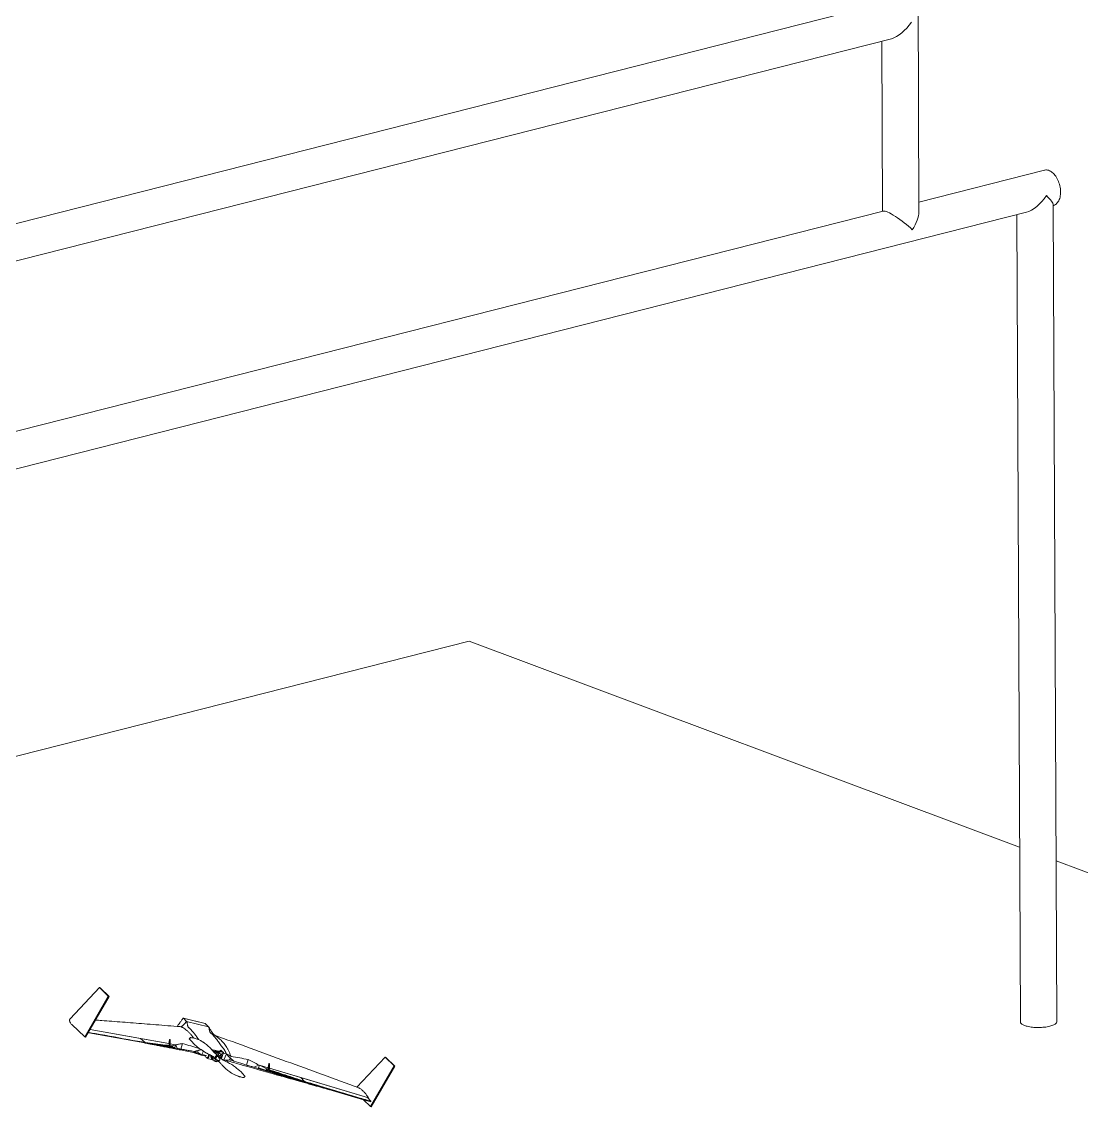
# Model space of a CAD drawing. Header units: inches. Extents: x 0 to 11.7, y 0 to 8.2.
# Drawn here: x 4.544 to 5.151, y 4.363 to 4.995 of the extents above; entities that cross this region are included whole.
import ezdxf

# ---------------------------------------------------------------- set-up
doc = ezdxf.new("R2010")
doc.units = ezdxf.units.IN
doc.header["$MEASUREMENT"] = 0

msp = doc.modelspace()

# ---------------------------------------------------------------- linework, layer by layer
at = {"color": 7, "linetype": 'Continuous', "lineweight": 15}
for p, q in [((5.0573, 4.88653), (5.05378, 5.69404)), ((5.03637, 5.00593), (4.04635, 4.75444)), ((4.04645, 4.73297), (5.0415, 4.98573)), ((5.03604, 4.98435), (5.03646, 4.88688)), ((5.12922, 4.91044), (5.05727, 4.89217)), ((5.1362, 4.4226), (5.13416, 4.89064)), ((5.13416, 4.8902), (5.13435, 4.89025)), ((3.97018, 4.59453), (5.11881, 4.8863)), ((5.03689, 4.88699), (4.04687, 4.6355)), ((5.11335, 4.88492), (5.11537, 4.42251)), ((4.79975, 4.6407), (3.97089, 4.43015)), ((5.11493, 4.52265), (4.79975, 4.6407)), ((5.75737, 4.28202), (5.1358, 4.51483)), ((4.58806, 4.44219), (4.57129, 4.42437)), ((4.59316, 4.43728), (4.58806, 4.44219)), ((4.58806, 4.44219), (4.58856, 4.44207)), ((4.59366, 4.43715), (4.58856, 4.44207)), ((4.57966, 4.41392), (4.59316, 4.43728)), ((4.58016, 4.4138), (4.59366, 4.43715)), ((4.59316, 4.43728), (4.59366, 4.43715)), ((4.57129, 4.42436), (4.57129, 4.42437)), ((4.57228, 4.42103), (4.57966, 4.41392)), ((4.64868, 4.42161), (4.63608, 4.42468)), ((4.63608, 4.42466), (4.63613, 4.42465)), ((4.63613, 4.42465), (4.63803, 4.42282)), ((4.64871, 4.42158), (4.63613, 4.42465)), ((4.65061, 4.41975), (4.63803, 4.42282)), ((4.64871, 4.42158), (4.65061, 4.41975)), ((4.57966, 4.41392), (4.58016, 4.4138)), ((4.58201, 4.41624), (4.58164, 4.41638)), ((4.58185, 4.41673), (4.58214, 4.41648)), ((4.58202, 4.41624), (4.6141, 4.41048)), ((4.58214, 4.41648), (4.58213, 4.41641)), ((4.61165, 4.41303), (4.58271, 4.41822)), ((4.62774, 4.41014), (4.58271, 4.41822)), ((4.61165, 4.41303), (4.61429, 4.41074)), ((4.61165, 4.41303), (4.62774, 4.41014)), ((4.6141, 4.41048), (4.6141, 4.41048)), ((4.61423, 4.41046), (4.61422, 4.41046)), ((4.61423, 4.41046), (4.63002, 4.40793)), ((4.61424, 4.41059), (4.61424, 4.41059)), ((4.61439, 4.41057), (4.61424, 4.41059)), ((4.61439, 4.41057), (4.61439, 4.41057)), ((4.62997, 4.40813), (4.61759, 4.41011)), ((4.63251, 4.40736), (4.62335, 4.409)), ((4.62796, 4.4116), (4.62773, 4.41005)), ((4.62773, 4.41005), (4.62781, 4.40996)), ((4.6278, 4.40995), (4.62781, 4.40995)), ((4.62781, 4.40996), (4.62781, 4.40995)), ((4.62819, 4.41229), (4.62796, 4.4116)), ((4.62826, 4.40946), (4.62833, 4.40938)), ((4.62826, 4.40946), (4.62826, 4.40946)), ((4.62827, 4.40946), (4.62827, 4.40946)), ((4.62833, 4.40938), (4.62842, 4.41234)), ((4.62833, 4.40938), (4.62852, 4.40934)), ((4.62856, 4.41247), (4.62837, 4.41252)), ((4.62842, 4.41234), (4.62861, 4.4123)), ((4.62852, 4.40934), (4.62861, 4.4123)), ((4.62854, 4.40999), (4.63165, 4.40944)), ((4.63007, 4.40858), (4.62997, 4.40813)), ((4.63003, 4.40793), (4.63132, 4.40793)), ((4.63165, 4.40944), (4.6302, 4.40879)), ((4.63132, 4.40793), (4.63165, 4.40944)), ((4.63187, 4.4094), (4.63168, 4.40943)), ((4.63187, 4.4094), (4.63251, 4.40736)), ((4.63472, 4.40693), (4.63573, 4.41014)), ((4.6451, 4.40727), (4.6449, 4.40768)), ((4.64545, 4.40727), (4.6451, 4.40727)), ((4.6421, 4.40564), (4.64479, 4.40629)), ((4.64421, 4.40526), (4.6421, 4.40564)), ((4.64479, 4.40629), (4.64421, 4.40526)), ((4.64658, 4.40363), (4.64421, 4.40526)), ((4.64637, 4.40362), (4.64643, 4.40359)), ((4.64644, 4.40359), (4.64904, 4.40295)), ((4.64758, 4.40577), (4.64678, 4.40394)), ((4.64877, 4.40302), (4.64918, 4.40225)), ((4.64929, 4.4021), (4.64969, 4.40172)), ((4.64987, 4.40228), (4.64968, 4.40171)), ((4.64984, 4.40153), (4.64968, 4.40171)), ((4.65003, 4.4021), (4.64984, 4.40153)), ((4.64984, 4.40153), (4.65299, 4.40076)), ((4.64987, 4.40228), (4.65003, 4.4021)), ((4.64987, 4.40228), (4.6499, 4.40227)), ((4.65003, 4.4021), (4.6506, 4.40196)), ((4.65004, 4.40211), (4.65006, 4.40209)), ((4.65006, 4.40209), (4.65069, 4.404)), ((4.65006, 4.40209), (4.6506, 4.40196)), ((4.65059, 4.40196), (4.6506, 4.40196)), ((4.6506, 4.40196), (4.65119, 4.40376)), ((4.6506, 4.40196), (4.65119, 4.40376)), ((4.6589, 4.40518), (4.65225, 4.40681)), ((4.65239, 4.40143), (4.65269, 4.4011)), ((4.65906, 4.40501), (4.65241, 4.40663)), ((4.65256, 4.40213), (4.65278, 4.40219)), ((4.65256, 4.40213), (4.65257, 4.40212)), ((4.65301, 4.40212), (4.65257, 4.40212)), ((4.65272, 4.40106), (4.65316, 4.40057)), ((4.65275, 4.40123), (4.65276, 4.40121)), ((4.6532, 4.40122), (4.65276, 4.40121)), ((4.65278, 4.40219), (4.65302, 4.4022)), ((4.65354, 4.40228), (4.65301, 4.40212)), ((4.65301, 4.40212), (4.6532, 4.40122)), ((4.65302, 4.4022), (4.65349, 4.40233)), ((4.65424, 4.40152), (4.6532, 4.40122)), ((4.65443, 4.4013), (4.65412, 4.40036)), ((4.65415, 4.40024), (4.65448, 4.40124)), ((4.65429, 4.40152), (4.65435, 4.40147)), ((4.65432, 4.40141), (4.65471, 4.40099)), ((4.65435, 4.4022), (4.65434, 4.40217)), ((4.65551, 4.40458), (4.65527, 4.40384)), ((4.65532, 4.4038), (4.65558, 4.40459)), ((4.65553, 4.40483), (4.65551, 4.40458)), ((4.65585, 4.40338), (4.65552, 4.40364)), ((4.6556, 4.40504), (4.65553, 4.40483)), ((4.65558, 4.40459), (4.65561, 4.40503)), ((4.65649, 4.40437), (4.65558, 4.40459)), ((4.6556, 4.40504), (4.65561, 4.40503)), ((4.65615, 4.40334), (4.65649, 4.40437)), ((4.65669, 4.40276), (4.65631, 4.40319)), ((4.65635, 4.40314), (4.65732, 4.40342)), ((4.65744, 4.40339), (4.6564, 4.40309)), ((4.65651, 4.40511), (4.65645, 4.40518)), ((4.65649, 4.40437), (4.65651, 4.40481)), ((4.6565, 4.40482), (4.65651, 4.40481)), ((4.65681, 4.40477), (4.65651, 4.40511)), ((4.65681, 4.40477), (4.65674, 4.40484)), ((4.65684, 4.40474), (4.65678, 4.40481)), ((4.65728, 4.40425), (4.65684, 4.40474)), ((4.65828, 4.40534), (4.65697, 4.40645)), ((4.65763, 4.40248), (4.65705, 4.40231)), ((4.65732, 4.40342), (4.65747, 4.40353)), ((4.6577, 4.40358), (4.65744, 4.40339)), ((4.65744, 4.40339), (4.65763, 4.40248)), ((4.65747, 4.40353), (4.65769, 4.4036)), ((4.65881, 4.40521), (4.65751, 4.40632)), ((4.65789, 4.40268), (4.65763, 4.40248)), ((4.6577, 4.40358), (4.65769, 4.4036)), ((4.65783, 4.40313), (4.65831, 4.40458)), ((4.65788, 4.40152), (4.65884, 4.40445)), ((4.65831, 4.40458), (4.65884, 4.40445)), ((4.65888, 4.40444), (4.65831, 4.40458)), ((4.65888, 4.40444), (4.65906, 4.40501)), ((4.65906, 4.40501), (4.6589, 4.40518)), ((4.66085, 4.40428), (4.65897, 4.40473)), ((4.66085, 4.40428), (4.65936, 4.40087)), ((4.6632, 4.40179), (4.66263, 4.40077)), ((4.6632, 4.40179), (4.66513, 4.40002)), ((4.67221, 4.39778), (4.67323, 4.40099)), ((4.75165, 4.40227), (4.73552, 4.38513)), ((4.75675, 4.39736), (4.75165, 4.40227)), ((4.75165, 4.40227), (4.75215, 4.40215)), ((4.75725, 4.39724), (4.75215, 4.40215)), ((4.65401, 4.40022), (4.65393, 4.4)), ((4.65394, 4.39999), (4.65393, 4.4)), ((4.65394, 4.39999), (4.65415, 4.40024)), ((4.65412, 4.40036), (4.65401, 4.40022)), ((4.65505, 4.40002), (4.65415, 4.40024)), ((4.65485, 4.39977), (4.65505, 4.40002)), ((4.65505, 4.40002), (4.65526, 4.40065)), ((4.65609, 4.40001), (4.6563, 4.39996)), ((4.65923, 4.40057), (4.66263, 4.40077)), ((4.66263, 4.40077), (4.66513, 4.40002)), ((4.67651, 4.39662), (4.67942, 4.39779)), ((4.67651, 4.39662), (4.74111, 4.37731)), ((4.67922, 4.39624), (4.67967, 4.39772)), ((4.68324, 4.39494), (4.67922, 4.39624)), ((4.67942, 4.39779), (4.68462, 4.39624)), ((4.67967, 4.39772), (4.68355, 4.39577)), ((4.68462, 4.39624), (4.67967, 4.39772)), ((4.68324, 4.39494), (4.7052, 4.38826)), ((4.68375, 4.39548), (4.68362, 4.39504)), ((4.68362, 4.39504), (4.70082, 4.38981)), ((4.68482, 4.39772), (4.68461, 4.39616)), ((4.68461, 4.39616), (4.6847, 4.39607)), ((4.6847, 4.39607), (4.68469, 4.39606)), ((4.68504, 4.39841), (4.68482, 4.39772)), ((4.68515, 4.39557), (4.68522, 4.39549)), ((4.68515, 4.39557), (4.68515, 4.39557)), ((4.68516, 4.39556), (4.68516, 4.39556)), ((4.6854, 4.3986), (4.68521, 4.39864)), ((4.68522, 4.39549), (4.68527, 4.39846)), ((4.68522, 4.39549), (4.68524, 4.39549)), ((4.68527, 4.39846), (4.68546, 4.39842)), ((4.68541, 4.39545), (4.68546, 4.39842)), ((4.7034, 4.39064), (4.68542, 4.396)), ((4.68542, 4.396), (4.74212, 4.37909)), ((4.74325, 4.37401), (4.75675, 4.39736)), ((4.74375, 4.37388), (4.75725, 4.39724)), ((4.75675, 4.39736), (4.75725, 4.39724)), ((4.7034, 4.39064), (4.7416, 4.37924)), ((4.7034, 4.39064), (4.70531, 4.38854)), ((4.7052, 4.38826), (4.70521, 4.38826)), ((4.70522, 4.3884), (4.70523, 4.3884)), ((4.70523, 4.3884), (4.70542, 4.38835)), ((4.70529, 4.38854), (4.70531, 4.38854)), ((4.70536, 4.38821), (4.74343, 4.37686)), ((4.70536, 4.38821), (4.70536, 4.38821)), ((4.70542, 4.38835), (4.70542, 4.38835)), ((4.73923, 4.37787), (4.74325, 4.37401)), ((4.74122, 4.37751), (4.74111, 4.37731)), ((4.7416, 4.37924), (4.74356, 4.37709)), ((4.74212, 4.37909), (4.74197, 4.37883)), ((4.74356, 4.37709), (4.74354, 4.37702)), ((4.74325, 4.37401), (4.74375, 4.37388))]:
    msp.add_line(p, q, dxfattribs=at)
at = {"color": 8, "linetype": 'Continuous', "lineweight": 15}
for p, q in [((4.64937, 4.40331), (4.64678, 4.40394)), ((4.65936, 4.40087), (4.65837, 4.40111))]:
    msp.add_line(p, q, dxfattribs=at)
at = {"color": 7, "linetype": 'Continuous', "lineweight": 15, "flags": 128}
for points in [[(5.13435, 4.89025), (5.1345, 4.89029), (5.13499, 4.89048), (5.13546, 4.89073), (5.1359, 4.89105), (5.13632, 4.89144), (5.1367, 4.89189), (5.13705, 4.8924), (5.13736, 4.89296), (5.13763, 4.89358), (5.13786, 4.89424), (5.13805, 4.89495), (5.1382, 4.89569), (5.1383, 4.89647), (5.13835, 4.89727), (5.13836, 4.8981), (5.13832, 4.89894), (5.13824, 4.89979), (5.13811, 4.90064), (5.13793, 4.9015), (5.13772, 4.90234), (5.13746, 4.90317), (5.13716, 4.90398), (5.13682, 4.90477), (5.13645, 4.90552), (5.13605, 4.90624), (5.13562, 4.90692), (5.13516, 4.90755), (5.13467, 4.90813), (5.13417, 4.90866), (5.13365, 4.90913), (5.13311, 4.90953), (5.13257, 4.90987), (5.13202, 4.91015), (5.13147, 4.91035), (5.13092, 4.91049), (5.13038, 4.91055), (5.12985, 4.91055), (5.12933, 4.91047), (5.12922, 4.91044)], [(4.63589, 4.42455), (4.63591, 4.42459), (4.63603, 4.42468)], [(5.11537, 4.42251), (5.11538, 4.42234), (5.11546, 4.42207), (5.11562, 4.42181), (5.11585, 4.42155), (5.11615, 4.4213), (5.11651, 4.42105), (5.11694, 4.42082), (5.11743, 4.4206), (5.11798, 4.4204), (5.11859, 4.4202), (5.11924, 4.42003), (5.11994, 4.41987), (5.12069, 4.41974), (5.12146, 4.41962), (5.12227, 4.41952), (5.1231, 4.41944), (5.12396, 4.41939), (5.12482, 4.41936), (5.12569, 4.41935), (5.12656, 4.41936), (5.12743, 4.41939), (5.12829, 4.41945), (5.12912, 4.41953), (5.12994, 4.41963), (5.13072, 4.41975), (5.13147, 4.41989), (5.13218, 4.42005), (5.13285, 4.42022), (5.13346, 4.42042), (5.13402, 4.42062), (5.13453, 4.42084), (5.13497, 4.42108), (5.13535, 4.42132), (5.13566, 4.42157), (5.1359, 4.42183), (5.13607, 4.4221), (5.13617, 4.42236), (5.1362, 4.4226)], [(4.62811, 4.41164), (4.62812, 4.41163), (4.62814, 4.41164), (4.62815, 4.41166), (4.62816, 4.41169), (4.62817, 4.41172), (4.62817, 4.41174), (4.62817, 4.41177), (4.62816, 4.41178), (4.62815, 4.41178), (4.62814, 4.41178), (4.62813, 4.41176), (4.62812, 4.41173), (4.62811, 4.4117), (4.62811, 4.41167), (4.62811, 4.41165), (4.62811, 4.41164)], [(4.62842, 4.41234), (4.62842, 4.41242), (4.62841, 4.41248), (4.62838, 4.41251), (4.62835, 4.41252), (4.62831, 4.4125), (4.62827, 4.41245), (4.62823, 4.41237), (4.62819, 4.41229)], [(4.62823, 4.41197), (4.62824, 4.41196), (4.62826, 4.41198), (4.62828, 4.41201), (4.6283, 4.41205), (4.62832, 4.4121), (4.62832, 4.41215), (4.62832, 4.41219), (4.62831, 4.41221), (4.62829, 4.41222), (4.62827, 4.4122), (4.62825, 4.41217), (4.62823, 4.41213), (4.62822, 4.41208), (4.62821, 4.41203), (4.62822, 4.41199), (4.62823, 4.41197)], [(4.64658, 4.40363), (4.64649, 4.40358), (4.64645, 4.40359)], [(4.64678, 4.40394), (4.64668, 4.40376), (4.64658, 4.40363)], [(4.65432, 4.40141), (4.65432, 4.40142), (4.65417, 4.40164)], [(4.65936, 4.40087), (4.65926, 4.40069), (4.65916, 4.40056)], [(4.68497, 4.39775), (4.68498, 4.39775), (4.68499, 4.39776), (4.68501, 4.39778), (4.68502, 4.3978), (4.68502, 4.39783), (4.68503, 4.39786), (4.68503, 4.39788), (4.68502, 4.3979), (4.68501, 4.3979), (4.685, 4.39789), (4.68499, 4.39787), (4.68498, 4.39785), (4.68497, 4.39782), (4.68496, 4.39779), (4.68497, 4.39777), (4.68497, 4.39775)], [(4.68527, 4.39846), (4.68526, 4.39854), (4.68525, 4.3986), (4.68522, 4.39863), (4.68519, 4.39864), (4.68515, 4.39862), (4.68511, 4.39857), (4.68507, 4.39849), (4.68504, 4.39841)], [(4.68508, 4.39809), (4.6851, 4.39808), (4.68511, 4.3981), (4.68513, 4.39813), (4.68515, 4.39817), (4.68516, 4.39822), (4.68517, 4.39827), (4.68517, 4.39831), (4.68516, 4.39833), (4.68514, 4.39834), (4.68512, 4.39832), (4.6851, 4.39829), (4.68508, 4.39825), (4.68507, 4.3982), (4.68507, 4.39815), (4.68507, 4.39811), (4.68508, 4.39809)]]:
    msp.add_lwpolyline(points, dxfattribs=at)
at = {"color": 8, "linetype": 'Continuous', "lineweight": 15}
for centre, radius, start, end in [((4.6141, 4.41062), 0.000143, 272.40149, 347.87042), ((4.61424, 4.41062), 0.00016, 267.12254, 341.83509), ((4.70548, 4.3883), 0.000281, 157.24763, 187.26684), ((4.70502, 4.38843), 0.00041, 327.24115, 347.44444)]:
    msp.add_arc(centre, radius, start, end, dxfattribs=at)
at = {"color": 7, "linetype": 'Continuous', "lineweight": 15}
for centre, radius, start, end in [((4.61521, 4.41662), 0.00624, 259.75061, 260.87501), ((4.61404, 4.41062), 0.000201, 352.18025, 42.88696), ((4.61419, 4.41058), 0.000195, 356.41724, 56.82307), ((4.62846, 4.41234), 0.000157, 342.05726, 53.6415), ((4.64971, 4.40252), 0.00059, 207.58562, 225.10434), ((4.65424, 4.40304), 0.00245, 170.39964, 221.11132), ((4.65455, 4.40271), 0.00247, 166.69466, 221.04384), ((4.65458, 4.40268), 0.00247, 166.3511, 221.03972), ((4.65525, 4.40218), 0.00269, 162.93145, 180.99855), ((4.6549, 4.40213), 0.00234, 202.69998, 245.49741), ((4.65464, 4.40332), 0.00259, 45.88208, 119.4624), ((4.65494, 4.40298), 0.00259, 45.87928, 119.37387), ((4.65497, 4.40295), 0.00259, 45.87925, 119.32058), ((4.65546, 4.40223), 0.00282, 87.11296, 116.68586), ((4.65569, 4.40189), 0.00129, 0.7314, 263.06934), ((4.65569, 4.40187), 0.00117, 14.80296, 250.36152), ((4.65545, 4.40241), 0.00116, 42.09204, 79.54315), ((4.65554, 4.40269), 0.00234, 22.70026, 65.49486), ((4.65517, 4.40264), 0.00271, 339.0959, 0.94689), ((4.65498, 4.40257), 0.0028, 267.01207, 295.20704), ((4.68531, 4.39847), 0.000159, 342.92852, 54.06542), ((4.71474, 4.41961), 0.03277, 253.08893, 253.37097), ((4.7057, 4.38826), 0.000492, 145.56539, 163.43232), ((4.7046, 4.38859), 0.000852, 343.09586, 352.98467)]:
    msp.add_arc(centre, radius, start, end, dxfattribs=at)
for centre, major_axis, ratio, start_param, end_param in [((5.0464, 4.99772), (0.0089, 0.01149), 0.465955, 3.67938, 4.855766), ((5.12371, 4.8983), (0.0089, 0.01149), 0.465955, 3.67938, 4.855766), ((5.12371, 4.8983), (0.01034, -0.00801), 0.184791, 0.143377, 1.033009), ((5.04692, 4.87879), (0.01034, -0.00801), 0.184791, 1.033009, 2.998216), ((5.04692, 4.87879), (0.0089, 0.01149), 0.465955, 4.855766, 5.745398), ((4.58206, 4.41644), (0.00004, 0.000205), 0.386013, 3.080409, 4.606839), ((4.63007, 4.40813), (0.000058, 0.000201), 0.476543, 1.708858, 3.279654), ((4.65586, 4.40169), (0.00323, -0.00085), 0.736367, 3.313245, 3.673683), ((4.65586, 4.40169), (-0.0006, 0.00331), 0.742732, 5.781301, 6.14174), ((4.65586, 4.40169), (0.0009, 0.00286), 0.63636, 5.255041, 5.61548), ((4.65586, 4.40169), (0.0029, 0.00067), 0.628749, 3.853572, 4.214011), ((4.6833, 4.39514), (0.000319, -0.000107), 0.618751, 4.732813, 6.30361), ((4.74348, 4.37706), (0.000058, 0.0002), 0.306909, 3.111896, 4.638326)]:
    msp.add_ellipse(centre, major_axis=major_axis, ratio=ratio, start_param=start_param, end_param=end_param, dxfattribs=at)
for points, knots in [([(4.57134, 4.42221), (4.57134, 4.42221), (4.57134, 4.42222), (4.57133, 4.42223), (4.57131, 4.42226), (4.57127, 4.42233), (4.57116, 4.42252), (4.57104, 4.42286), (4.57098, 4.42331), (4.571, 4.42366), (4.57102, 4.42384), (4.57104, 4.42392), (4.57105, 4.42396)], [0, 0, 0, 0, 0.0041652, 0.0117759, 0.0373517, 0.0891019, 0.2225908, 0.5273802, 0.8013794, 0.9103843, 0.9577278, 1, 1, 1, 1]), ([(4.57105, 4.42396), (4.57107, 4.424), (4.5711, 4.42408), (4.57118, 4.42424), (4.57125, 4.42431), (4.57129, 4.42436)], [0, 0, 0, 0, 0.204088, 0.429463, 1, 1, 1, 1]), ([(4.57228, 4.42103), (4.57209, 4.42123), (4.57176, 4.42158), (4.57147, 4.42202), (4.57134, 4.42221)], [0, 0, 0, 0, 0.580604, 1, 1, 1, 1]), ([(4.63429, 4.41985), (4.63195, 4.42003), (4.62732, 4.42039), (4.62051, 4.42092), (4.6139, 4.42144), (4.60749, 4.42194), (4.60127, 4.42243), (4.59526, 4.4229), (4.59013, 4.4233), (4.58702, 4.42354), (4.58584, 4.42363)], [0, 0, 0, 0, 0.143546, 0.283401, 0.419537, 0.551927, 0.680545, 0.805366, 0.926367, 1, 1, 1, 1]), ([(4.63589, 4.42456), (4.63569, 4.42428), (4.63533, 4.42376), (4.63483, 4.42304), (4.63441, 4.42243), (4.63409, 4.42197), (4.63382, 4.42159), (4.63356, 4.42121), (4.63319, 4.42069), (4.63289, 4.42026), (4.63264, 4.42001), (4.63261, 4.41998)], [0, 0, 0, 0, 0.187586, 0.348826, 0.483801, 0.592605, 0.656458, 0.73517, 0.826948, 0.978126, 1, 1, 1, 1]), ([(4.63495, 4.41972), (4.63475, 4.41977), (4.63454, 4.41984), (4.63431, 4.41985), (4.63429, 4.41985)], [0, 0, 0, 0, 0.897502, 1, 1, 1, 1]), ([(4.63803, 4.42282), (4.63774, 4.42249), (4.63718, 4.42185), (4.63616, 4.42079), (4.6354, 4.42012), (4.63495, 4.41972)], [0, 0, 0, 0, 0.29765, 0.581292, 1, 1, 1, 1]), ([(4.63803, 4.42282), (4.6381, 4.42273), (4.63824, 4.42254), (4.63833, 4.42196), (4.6384, 4.42135), (4.6385, 4.42081), (4.63863, 4.42033), (4.63876, 4.41985), (4.63892, 4.41945), (4.63916, 4.41926), (4.63959, 4.41889), (4.64022, 4.41835), (4.64123, 4.41731), (4.6424, 4.41592), (4.64354, 4.41437), (4.64442, 4.41315), (4.64488, 4.41254), (4.64507, 4.41228)], [0, 0, 0, 0, 0.02828, 0.056834, 0.08605, 0.114767, 0.143369, 0.171704, 0.199735, 0.227813, 0.255926, 0.356165, 0.456484, 0.635813, 0.81506, 0.921685, 1, 1, 1, 1]), ([(4.65061, 4.41975), (4.65068, 4.41966), (4.65082, 4.41947), (4.65091, 4.41889), (4.65098, 4.41828), (4.65108, 4.41774), (4.65121, 4.41726), (4.65134, 4.41678), (4.65151, 4.41638), (4.65174, 4.41619), (4.65217, 4.41582), (4.6528, 4.41528), (4.65381, 4.41424), (4.65498, 4.41285), (4.65612, 4.4113), (4.65707, 4.40998), (4.65786, 4.40893), (4.65864, 4.40787), (4.65941, 4.40676), (4.66017, 4.40562), (4.66062, 4.40472), (4.66085, 4.40428)], [0, 0, 0, 0, 0.0194379, 0.0390635, 0.0591443, 0.0788826, 0.0985411, 0.1180172, 0.1372836, 0.1565821, 0.1759051, 0.2448017, 0.3137543, 0.4370118, 0.5602135, 0.6334995, 0.7067963, 0.7801021, 0.853412, 0.9267153, 1, 1, 1, 1]), ([(4.61424, 4.41059), (4.61413, 4.41061), (4.61357, 4.41071), (4.61122, 4.41114), (4.60262, 4.41271), (4.59247, 4.41454), (4.58412, 4.41605), (4.58213, 4.41641)], [0, 0, 0, 0, 0.010394, 0.052178, 0.219317, 0.814567, 1, 1, 1, 1]), ([(4.61419, 4.41076), (4.61408, 4.41077), (4.61353, 4.41087), (4.6112, 4.41128), (4.60185, 4.41294), (4.59169, 4.41476), (4.58334, 4.41626), (4.58214, 4.41648)], [0, 0, 0, 0, 0.010449, 0.052238, 0.219386, 0.88797, 1, 1, 1, 1]), ([(4.64205, 4.4133), (4.64187, 4.41356), (4.64135, 4.41431), (4.64044, 4.41534), (4.63935, 4.41656), (4.6382, 4.41762), (4.63701, 4.41855), (4.63605, 4.41915), (4.63536, 4.41954), (4.63509, 4.41966), (4.63495, 4.41972)], [0, 0, 0, 0, 0.087441, 0.247226, 0.407056, 0.570319, 0.733521, 0.896663, 0.948342, 1, 1, 1, 1]), ([(4.64034, 4.4136), (4.64035, 4.41359), (4.64035, 4.41359), (4.64036, 4.41358), (4.64036, 4.41357), (4.64034, 4.41355), (4.6403, 4.4135), (4.64016, 4.41339), (4.64, 4.41326), (4.63985, 4.41315), (4.63978, 4.41309), (4.63975, 4.41306), (4.63971, 4.41303), (4.63966, 4.41299), (4.63959, 4.41294), (4.63954, 4.41289), (4.63951, 4.41287), (4.6395, 4.41286), (4.63949, 4.41285), (4.63949, 4.41285), (4.63948, 4.41285), (4.63948, 4.41285), (4.63947, 4.41285), (4.63947, 4.41286), (4.63947, 4.41286)], [0, 0, 0, 0, 0.022716, 0.045618, 0.066614, 0.084473, 0.115733, 0.241167, 0.487321, 0.610379, 0.671895, 0.702671, 0.718072, 0.779577, 0.85139, 0.923845, 0.943921, 0.950982, 0.958085, 0.962655, 0.967197, 0.974818, 0.988078, 1, 1, 1, 1]), ([(4.63947, 4.41286), (4.63947, 4.41286), (4.63948, 4.41287), (4.6395, 4.4129), (4.63959, 4.41299), (4.63971, 4.41316), (4.63991, 4.41336), (4.64009, 4.41349), (4.64021, 4.41356), (4.64029, 4.41359), (4.64033, 4.41359), (4.64034, 4.4136)], [0, 0, 0, 0, 0.011837, 0.027022, 0.091775, 0.350943, 0.611923, 0.745582, 0.879908, 0.945424, 1, 1, 1, 1]), ([(4.64229, 4.41326), (4.64197, 4.41331), (4.64133, 4.4134), (4.64068, 4.41351), (4.64036, 4.41357)], [0, 0, 0, 0, 0.497377, 1, 1, 1, 1]), ([(4.65452, 4.41462), (4.65437, 4.41471), (4.6541, 4.41488), (4.65375, 4.41516), (4.65349, 4.41541), (4.6533, 4.41562), (4.65316, 4.41578), (4.65299, 4.41599), (4.65277, 4.41627), (4.65249, 4.41665), (4.65215, 4.41716), (4.65175, 4.41779), (4.65128, 4.41857), (4.65097, 4.41914), (4.65079, 4.41945)], [0, 0, 0, 0, 0.115616, 0.210985, 0.285966, 0.340446, 0.374956, 0.412461, 0.464891, 0.533575, 0.61987, 0.725263, 0.851382, 1, 1, 1, 1]), ([(4.73659, 4.38473), (4.72273, 4.38981), (4.69518, 4.3999), (4.66764, 4.40999), (4.65396, 4.415)], [0, 0, 0, 0, 0.50326, 1, 1, 1, 1]), ([(4.66351, 4.40277), (4.66328, 4.40324), (4.66281, 4.40418), (4.6622, 4.4058), (4.66149, 4.40721), (4.66074, 4.40848), (4.65993, 4.40959), (4.65907, 4.4106), (4.6582, 4.4116), (4.65729, 4.41251), (4.65635, 4.41334), (4.65542, 4.41405), (4.65478, 4.41445), (4.65448, 4.41463)], [0, 0, 0, 0, 0.09053, 0.181136, 0.271736, 0.362358, 0.452959, 0.543566, 0.636585, 0.729643, 0.822704, 0.915725, 1, 1, 1, 1]), ([(4.6141, 4.41048), (4.61461, 4.41038), (4.61582, 4.41015), (4.61778, 4.40976), (4.62005, 4.40932), (4.62246, 4.40885), (4.62512, 4.40833), (4.62804, 4.40776), (4.63123, 4.40713), (4.63461, 4.40647), (4.63817, 4.40577), (4.6406, 4.40529), (4.64185, 4.40505)], [0, 0, 0, 0, 0.05538, 0.13201, 0.214015, 0.301392, 0.394138, 0.502354, 0.617056, 0.738235, 0.865885, 1, 1, 1, 1]), ([(4.61429, 4.41074), (4.61429, 4.41074), (4.61429, 4.41074), (4.61429, 4.41074), (4.61428, 4.41074), (4.61426, 4.41075), (4.61422, 4.41075), (4.61419, 4.41076), (4.61419, 4.41076)], [0, 0, 0, 0, 0.004459, 0.015061, 0.055728, 0.21764, 0.864934, 1, 1, 1, 1]), ([(4.6143, 4.41074), (4.6143, 4.41074), (4.61429, 4.41074), (4.61429, 4.41074), (4.61429, 4.41074)], [0, 0, 0, 0, 0.997987, 1, 1, 1, 1]), ([(4.6302, 4.40879), (4.62878, 4.40896), (4.62541, 4.40938), (4.62012, 4.41003), (4.61624, 4.4105), (4.6143, 4.41074)], [0, 0, 0, 0, 0.268038, 0.634018, 1, 1, 1, 1]), ([(4.61759, 4.41011), (4.61759, 4.41011), (4.61749, 4.41013), (4.61701, 4.4102), (4.61595, 4.41035), (4.61498, 4.41048), (4.61439, 4.41057)], [0, 0, 0, 0, 0.001762, 0.091329, 0.449605, 1, 1, 1, 1]), ([(4.61759, 4.41011), (4.61846, 4.41001), (4.62127, 4.40966), (4.62543, 4.40915), (4.62872, 4.40875), (4.63007, 4.40858)], [0, 0, 0, 0, 0.209101, 0.6750777, 1, 1, 1, 1]), ([(4.62827, 4.40946), (4.62821, 4.40951), (4.62806, 4.40968), (4.62791, 4.40984), (4.6278, 4.40995)], [0, 0, 0, 0, 0.331353, 1, 1, 1, 1]), ([(4.63007, 4.40858), (4.63007, 4.40859), (4.63008, 4.40862), (4.6301, 4.40867), (4.63012, 4.40872), (4.63016, 4.40877), (4.63018, 4.40878), (4.6302, 4.40879)], [0, 0, 0, 0, 0.089247, 0.200738, 0.376769, 0.704118, 1, 1, 1, 1]), ([(4.63573, 4.41014), (4.6351, 4.41005), (4.63383, 4.40986), (4.63252, 4.40955), (4.63187, 4.4094)], [0, 0, 0, 0, 0.4998966, 1, 1, 1, 1]), ([(4.63251, 4.40736), (4.63288, 4.40731), (4.63364, 4.40721), (4.63436, 4.40703), (4.63472, 4.40693)], [0, 0, 0, 0, 0.499717, 1, 1, 1, 1]), ([(4.6451, 4.40727), (4.64355, 4.40777), (4.64045, 4.40879), (4.6373, 4.40969), (4.63573, 4.41014)], [0, 0, 0, 0, 0.499867, 1, 1, 1, 1]), ([(4.63947, 4.41286), (4.63994, 4.41233), (4.64091, 4.41123), (4.64252, 4.40964), (4.64432, 4.40809), (4.64596, 4.40685), (4.64702, 4.40614), (4.6474, 4.40588)], [0, 0, 0, 0, 0.201986, 0.41804, 0.640673, 0.868979, 1, 1, 1, 1]), ([(4.64841, 4.41035), (4.64823, 4.41048), (4.64764, 4.41092), (4.64679, 4.41143), (4.64586, 4.41188), (4.64506, 4.41231), (4.64404, 4.41271), (4.64311, 4.41311), (4.64247, 4.41321), (4.64225, 4.41324)], [0, 0, 0, 0, 0.098895, 0.324438, 0.433843, 0.553627, 0.728404, 0.905634, 1, 1, 1, 1]), ([(4.65552, 4.40364), (4.65539, 4.40374), (4.65504, 4.40401), (4.65454, 4.40442), (4.65402, 4.40487), (4.65352, 4.40538), (4.65295, 4.40604), (4.65222, 4.40683), (4.65143, 4.40771), (4.65063, 4.40855), (4.64975, 4.40934), (4.64881, 4.41008), (4.64775, 4.41083), (4.64677, 4.41143), (4.64614, 4.41174), (4.64591, 4.41185)], [0, 0, 0, 0, 0.0362931, 0.0985012, 0.1456904, 0.1901382, 0.2610149, 0.3403082, 0.4374202, 0.530628, 0.6214398, 0.7232015, 0.8274032, 0.9371968, 1, 1, 1, 1]), ([(4.63472, 4.40693), (4.63552, 4.40681), (4.63712, 4.40657), (4.63957, 4.40612), (4.64123, 4.40581), (4.6421, 4.40564)], [0, 0, 0, 0, 0.323003, 0.646189, 1, 1, 1, 1]), ([(4.6419, 4.40504), (4.6421, 4.40499), (4.64245, 4.40489), (4.64292, 4.40475), (4.64327, 4.40464), (4.64354, 4.40456), (4.64378, 4.40448), (4.64402, 4.40441), (4.64431, 4.40432), (4.64462, 4.40422), (4.64496, 4.40411), (4.64531, 4.404), (4.64564, 4.40388), (4.64603, 4.40377), (4.64621, 4.40369), (4.64631, 4.40364)], [0, 0, 0, 0, 0.1389982, 0.2459414, 0.3233805, 0.372866, 0.4133053, 0.4721335, 0.5370932, 0.613232, 0.6900517, 0.7684992, 0.8517474, 0.9264825, 1, 1, 1, 1]), ([(4.64362, 4.40537), (4.64356, 4.40537), (4.64338, 4.40537), (4.64306, 4.40524), (4.64267, 4.40495), (4.64235, 4.40511), (4.64208, 4.40501), (4.64195, 4.40504), (4.64193, 4.40505)], [0, 0, 0, 0, 0.121958, 0.324516, 0.539967, 0.752773, 0.95606, 1, 1, 1, 1]), ([(4.64479, 4.40629), (4.6452, 4.40633), (4.64573, 4.40639), (4.64624, 4.40656), (4.64635, 4.4066)], [0, 0, 0, 0, 0.786, 1, 1, 1, 1]), ([(4.6474, 4.40589), (4.64766, 4.40572), (4.64814, 4.40543), (4.64878, 4.40505), (4.6493, 4.40474), (4.64978, 4.40449), (4.65029, 4.40422), (4.65086, 4.40391), (4.65146, 4.40362), (4.65202, 4.40337), (4.6525, 4.40311), (4.65292, 4.40282), (4.65336, 4.40247), (4.65382, 4.40203), (4.65413, 4.40169), (4.65429, 4.40152)], [0, 0, 0, 0, 0.105781, 0.194409, 0.264609, 0.319283, 0.385586, 0.469863, 0.553456, 0.631269, 0.700049, 0.760217, 0.823734, 0.912072, 1, 1, 1, 1]), ([(4.65585, 4.40338), (4.65551, 4.40365), (4.65484, 4.40416), (4.65391, 4.40497), (4.65324, 4.40573), (4.65283, 4.40617), (4.65269, 4.40632)], [0, 0, 0, 0, 0.292921, 0.575722, 0.848242, 1, 1, 1, 1]), ([(4.65434, 4.40148), (4.65434, 4.40147), (4.65435, 4.40146), (4.65435, 4.40146), (4.65435, 4.40147), (4.65435, 4.40149), (4.65431, 4.40162), (4.65428, 4.40185), (4.65432, 4.40207), (4.65434, 4.40217)], [0, 0, 0, 0, 0.023024, 0.044264, 0.074145, 0.138564, 0.25606, 0.675712, 1, 1, 1, 1]), ([(4.65435, 4.4022), (4.65435, 4.40222), (4.65439, 4.40235), (4.6545, 4.40262), (4.65468, 4.40286), (4.6549, 4.40308), (4.65518, 4.40327), (4.6555, 4.40335), (4.65569, 4.40336), (4.65576, 4.40336), (4.65581, 4.40336), (4.65584, 4.40336), (4.65586, 4.40337), (4.65586, 4.40337), (4.65586, 4.40338), (4.65585, 4.40338), (4.65585, 4.40338)], [0, 0, 0, 0, 0.023301, 0.187798, 0.37393, 0.410632, 0.615712, 0.820838, 0.872529, 0.908053, 0.932768, 0.958164, 0.970157, 0.980106, 0.990082, 1, 1, 1, 1]), ([(4.65658, 4.40247), (4.65655, 4.40251), (4.65645, 4.40265), (4.65616, 4.40278), (4.65575, 4.40281), (4.65535, 4.40268), (4.65501, 4.40242), (4.6548, 4.40205), (4.65473, 4.40164), (4.65481, 4.40129), (4.65495, 4.40113), (4.65501, 4.40107)], [0, 0, 0, 0, 0.043161, 0.16817, 0.293161, 0.418164, 0.543161, 0.668161, 0.793166, 0.918159, 1, 1, 1, 1]), ([(4.655, 4.40106), (4.65501, 4.40104), (4.65511, 4.40091), (4.65532, 4.40075), (4.65557, 4.40058), (4.65574, 4.40052), (4.6558, 4.40049)], [0, 0, 0, 0, 0.091076, 0.482469, 0.810649, 1, 1, 1, 1]), ([(4.65664, 4.40178), (4.65667, 4.40177), (4.65673, 4.40175), (4.6568, 4.40174), (4.65685, 4.40175), (4.65686, 4.40178), (4.65685, 4.40184), (4.65681, 4.40191), (4.65675, 4.402), (4.65666, 4.40207), (4.65656, 4.40213), (4.65647, 4.40215), (4.65639, 4.40214), (4.65632, 4.40212), (4.65628, 4.40207), (4.65627, 4.402), (4.6563, 4.40194), (4.65636, 4.40188), (4.65645, 4.40184), (4.65654, 4.4018), (4.65661, 4.40178), (4.65664, 4.40178)], [0, 0, 0, 0, 0.052295, 0.104577, 0.156727, 0.207627, 0.258007, 0.311281, 0.369455, 0.429267, 0.483907, 0.531821, 0.57762, 0.626328, 0.680782, 0.74024, 0.798984, 0.852317, 0.902635, 0.953699, 1, 1, 1, 1]), ([(4.65684, 4.4006), (4.65688, 4.40064), (4.65694, 4.4007), (4.65701, 4.40081), (4.65706, 4.40092), (4.6571, 4.40107), (4.65712, 4.40125), (4.6571, 4.40147), (4.65705, 4.40172), (4.65693, 4.40199), (4.65678, 4.40226), (4.65665, 4.40241), (4.65659, 4.40248)], [0, 0, 0, 0, 0.0606666, 0.0878898, 0.1382151, 0.1995616, 0.2795354, 0.3818912, 0.5104761, 0.6666614, 0.8482061, 1, 1, 1, 1]), ([(4.66128, 4.39956), (4.66101, 4.39969), (4.6605, 4.39995), (4.65971, 4.40032), (4.65894, 4.40069), (4.6582, 4.40121), (4.65749, 4.40184), (4.65704, 4.40231), (4.65683, 4.40254)], [0, 0, 0, 0, 0.17546, 0.335554, 0.47933, 0.639972, 0.830541, 1, 1, 1, 1]), ([(4.66351, 4.40277), (4.66312, 4.40299), (4.66247, 4.40335), (4.66158, 4.40385), (4.66109, 4.40414), (4.66085, 4.40428)], [0, 0, 0, 0, 0.44462, 0.722301, 1, 1, 1, 1]), ([(4.66085, 4.40428), (4.66101, 4.40404), (4.66132, 4.40357), (4.66187, 4.40292), (4.66249, 4.4023), (4.66296, 4.40196), (4.6632, 4.40179)], [0, 0, 0, 0, 0.245129, 0.491559, 0.744065, 1, 1, 1, 1]), ([(4.67323, 4.40099), (4.67162, 4.40132), (4.66839, 4.40197), (4.66514, 4.40251), (4.66351, 4.40277)], [0, 0, 0, 0, 0.499952, 1, 1, 1, 1]), ([(4.67942, 4.39779), (4.6784, 4.39836), (4.67636, 4.39948), (4.67427, 4.40049), (4.67323, 4.40099)], [0, 0, 0, 0, 0.499766, 1, 1, 1, 1]), ([(4.65544, 4.40063), (4.65563, 4.4005), (4.65599, 4.40024), (4.65644, 4.39986), (4.65678, 4.39954), (4.657, 4.39931), (4.65716, 4.39913), (4.65725, 4.39903), (4.6573, 4.39898), (4.6573, 4.39898)], [0, 0, 0, 0, 0.28857, 0.536505, 0.713746, 0.839584, 0.918969, 0.995767, 1, 1, 1, 1]), ([(4.65614, 4.40043), (4.65611, 4.40044), (4.65604, 4.40046), (4.65594, 4.4005), (4.65586, 4.40054), (4.65579, 4.40056), (4.65574, 4.40057), (4.65573, 4.40056), (4.65574, 4.40053), (4.65579, 4.40049), (4.65588, 4.40046), (4.65597, 4.40043), (4.65607, 4.40042), (4.65616, 4.40041), (4.65621, 4.40041), (4.65624, 4.40041)], [0, 0, 0, 0, 0.0777853, 0.1555605, 0.233144, 0.3088541, 0.3837977, 0.4630366, 0.5495877, 0.6385772, 0.7198376, 0.7910987, 0.8592483, 0.9317042, 1, 1, 1, 1]), ([(4.65634, 4.4004), (4.65633, 4.4004), (4.6563, 4.4004), (4.65623, 4.40041), (4.65617, 4.40042), (4.65614, 4.40043)], [0, 0, 0, 0, 0.33069, 0.681782, 1, 1, 1, 1]), ([(4.65634, 4.4004), (4.65639, 4.4004), (4.65648, 4.40041), (4.65661, 4.40045), (4.65672, 4.40051), (4.6568, 4.40056), (4.65684, 4.4006)], [0, 0, 0, 0, 0.3219981, 0.5451617, 0.7296135, 1, 1, 1, 1]), ([(4.6573, 4.39898), (4.65735, 4.39892), (4.65746, 4.3988), (4.65764, 4.39861), (4.65797, 4.39825), (4.65844, 4.39773), (4.6591, 4.39701), (4.65987, 4.39621), (4.66071, 4.39545), (4.66169, 4.39465), (4.6628, 4.39383), (4.66412, 4.39301), (4.66529, 4.39239), (4.66625, 4.39197), (4.6669, 4.39171), (4.66739, 4.3915), (4.66777, 4.39134), (4.66813, 4.39122), (4.66871, 4.39106), (4.66957, 4.39088), (4.67026, 4.39072), (4.67065, 4.39064)], [0, 0, 0, 0, 0.015081, 0.033302, 0.05338, 0.111652, 0.17397, 0.247625, 0.318093, 0.387586, 0.479263, 0.574586, 0.674133, 0.721551, 0.765509, 0.801737, 0.818425, 0.841105, 0.870452, 0.927286, 1, 1, 1, 1]), ([(4.65929, 4.40054), (4.65933, 4.40054), (4.65945, 4.40055), (4.65965, 4.40056), (4.6599, 4.40057), (4.66015, 4.40058), (4.6604, 4.40059), (4.66054, 4.40058), (4.66061, 4.40057)], [0, 0, 0, 0, 0.070704, 0.228862, 0.374359, 0.547444, 0.753694, 1, 1, 1, 1]), ([(4.66022, 4.40057), (4.66145, 4.40022), (4.66383, 4.39954), (4.66728, 4.39857), (4.6705, 4.39765), (4.67349, 4.39681), (4.67624, 4.39603), (4.67872, 4.39533), (4.68093, 4.3947), (4.68289, 4.39415), (4.68463, 4.39365), (4.68617, 4.39322), (4.68745, 4.39286), (4.68848, 4.39257), (4.68932, 4.39233), (4.69011, 4.39211), (4.6909, 4.39189), (4.69175, 4.39165), (4.6931, 4.39127), (4.69501, 4.39073), (4.69743, 4.39004), (4.69996, 4.38933), (4.70257, 4.38859), (4.70535, 4.3878), (4.70818, 4.38699), (4.71091, 4.38621), (4.71345, 4.38549), (4.71577, 4.38483), (4.71784, 4.38424), (4.71913, 4.38387), (4.71972, 4.38371)], [0, 0, 0, 0, 0.061956, 0.119983, 0.174085, 0.224264, 0.270523, 0.312864, 0.349198, 0.382051, 0.411425, 0.437321, 0.459738, 0.475764, 0.489376, 0.502022, 0.515461, 0.529695, 0.544726, 0.583308, 0.626314, 0.666881, 0.710722, 0.757832, 0.807003, 0.853168, 0.89576, 0.934777, 0.970217, 1, 1, 1, 1]), ([(4.66143, 4.4007), (4.66136, 4.40066), (4.66117, 4.40054), (4.66089, 4.40051), (4.66069, 4.40054), (4.6606, 4.40056)], [0, 0, 0, 0, 0.219871, 0.642277, 1, 1, 1, 1]), ([(4.66095, 4.39973), (4.6611, 4.39965), (4.66167, 4.39935), (4.66261, 4.39882), (4.6638, 4.39809), (4.66522, 4.39714), (4.66683, 4.39594), (4.66855, 4.39447), (4.67011, 4.39293), (4.67107, 4.39185), (4.67153, 4.39133)], [0, 0, 0, 0, 0.035631, 0.138149, 0.239917, 0.34051, 0.513776, 0.68274, 0.846708, 1, 1, 1, 1]), ([(4.66513, 4.40002), (4.66684, 4.39951), (4.66922, 4.39881), (4.67156, 4.39801), (4.67221, 4.39778)], [0, 0, 0, 0, 0.719067, 1, 1, 1, 1]), ([(4.67221, 4.39778), (4.67293, 4.39761), (4.67437, 4.39727), (4.67579, 4.39684), (4.67651, 4.39662)], [0, 0, 0, 0, 0.499416, 1, 1, 1, 1]), ([(4.68355, 4.39577), (4.6855, 4.39512), (4.69009, 4.39359), (4.69734, 4.39119), (4.70264, 4.38942), (4.70529, 4.38854)], [0, 0, 0, 0, 0.268036, 0.634018, 1, 1, 1, 1]), ([(4.68375, 4.39548), (4.68375, 4.3955), (4.68376, 4.39552), (4.68375, 4.39558), (4.68371, 4.39565), (4.68365, 4.39572), (4.68358, 4.39575), (4.68355, 4.39577)], [0, 0, 0, 0, 0.089275, 0.200807, 0.376792, 0.704193, 1, 1, 1, 1]), ([(4.70082, 4.38981), (4.69963, 4.3902), (4.69579, 4.39148), (4.6901, 4.39337), (4.6856, 4.39487), (4.68375, 4.39548)], [0, 0, 0, 0, 0.209101, 0.675077, 1, 1, 1, 1]), ([(4.68516, 4.39556), (4.68511, 4.39562), (4.68495, 4.39578), (4.6848, 4.39595), (4.68469, 4.39606)], [0, 0, 0, 0, 0.331393, 1, 1, 1, 1]), ([(4.67061, 4.39065), (4.67061, 4.39065), (4.67061, 4.39064), (4.67062, 4.39063), (4.67064, 4.39063), (4.67066, 4.39064), (4.67072, 4.39067), (4.67086, 4.39078), (4.67102, 4.39091), (4.67116, 4.39103), (4.67124, 4.39108), (4.67127, 4.39111), (4.67131, 4.39114), (4.67136, 4.39118), (4.67143, 4.39123), (4.67148, 4.39127), (4.67152, 4.3913), (4.67153, 4.3913), (4.67153, 4.39131), (4.67154, 4.39132), (4.67154, 4.39132), (4.67154, 4.39132), (4.67154, 4.39133), (4.67153, 4.39133), (4.67153, 4.39133)], [0, 0, 0, 0, 0.0227196, 0.0456094, 0.0666183, 0.0844752, 0.1157498, 0.2411634, 0.4873345, 0.6103793, 0.6719266, 0.7026988, 0.7180565, 0.7795934, 0.851402, 0.9238735, 0.9439492, 0.9509739, 0.9580828, 0.9626647, 0.9672034, 0.9748202, 0.9880938, 1, 1, 1, 1]), ([(4.70082, 4.38981), (4.70082, 4.3898), (4.70096, 4.38976), (4.70162, 4.38955), (4.70308, 4.38909), (4.70442, 4.38866), (4.70522, 4.3884)], [0, 0, 0, 0, 0.001766, 0.091332, 0.449605, 1, 1, 1, 1]), ([(4.70531, 4.38854), (4.70531, 4.38854), (4.70531, 4.38854), (4.70531, 4.38853), (4.70532, 4.38853), (4.70536, 4.38852), (4.7054, 4.3885), (4.70544, 4.38849), (4.70545, 4.38849)], [0, 0, 0, 0, 0.004571, 0.015079, 0.055912, 0.21764, 0.865066, 1, 1, 1, 1]), ([(4.70542, 4.38835), (4.70555, 4.38831), (4.70621, 4.38811), (4.709, 4.38729), (4.71922, 4.38426), (4.73127, 4.38068), (4.74118, 4.37772), (4.74354, 4.37702)], [0, 0, 0, 0, 0.0103935, 0.0521784, 0.2193175, 0.8145662, 1, 1, 1, 1]), ([(4.70545, 4.38849), (4.70558, 4.38845), (4.70624, 4.38824), (4.70903, 4.38741), (4.72018, 4.38407), (4.73222, 4.38048), (4.74213, 4.37752), (4.74356, 4.37709)], [0, 0, 0, 0, 0.010449, 0.052239, 0.219386, 0.88797, 1, 1, 1, 1]), ([(4.73659, 4.38473), (4.7366, 4.38473), (4.73672, 4.38469), (4.73704, 4.38452), (4.73755, 4.3842), (4.73817, 4.38372), (4.73879, 4.38319), (4.73939, 4.38261), (4.73998, 4.382), (4.74054, 4.38135), (4.74108, 4.38066), (4.74161, 4.37991), (4.74195, 4.37936), (4.74212, 4.37909)], [0, 0, 0, 0, 0.005876, 0.054549, 0.153329, 0.258651, 0.368276, 0.47571, 0.581873, 0.685561, 0.790487, 0.894903, 1, 1, 1, 1])]:
    msp.add_open_spline(points, degree=3, knots=knots, dxfattribs=at)

doc.saveas('drawing.dxf')
